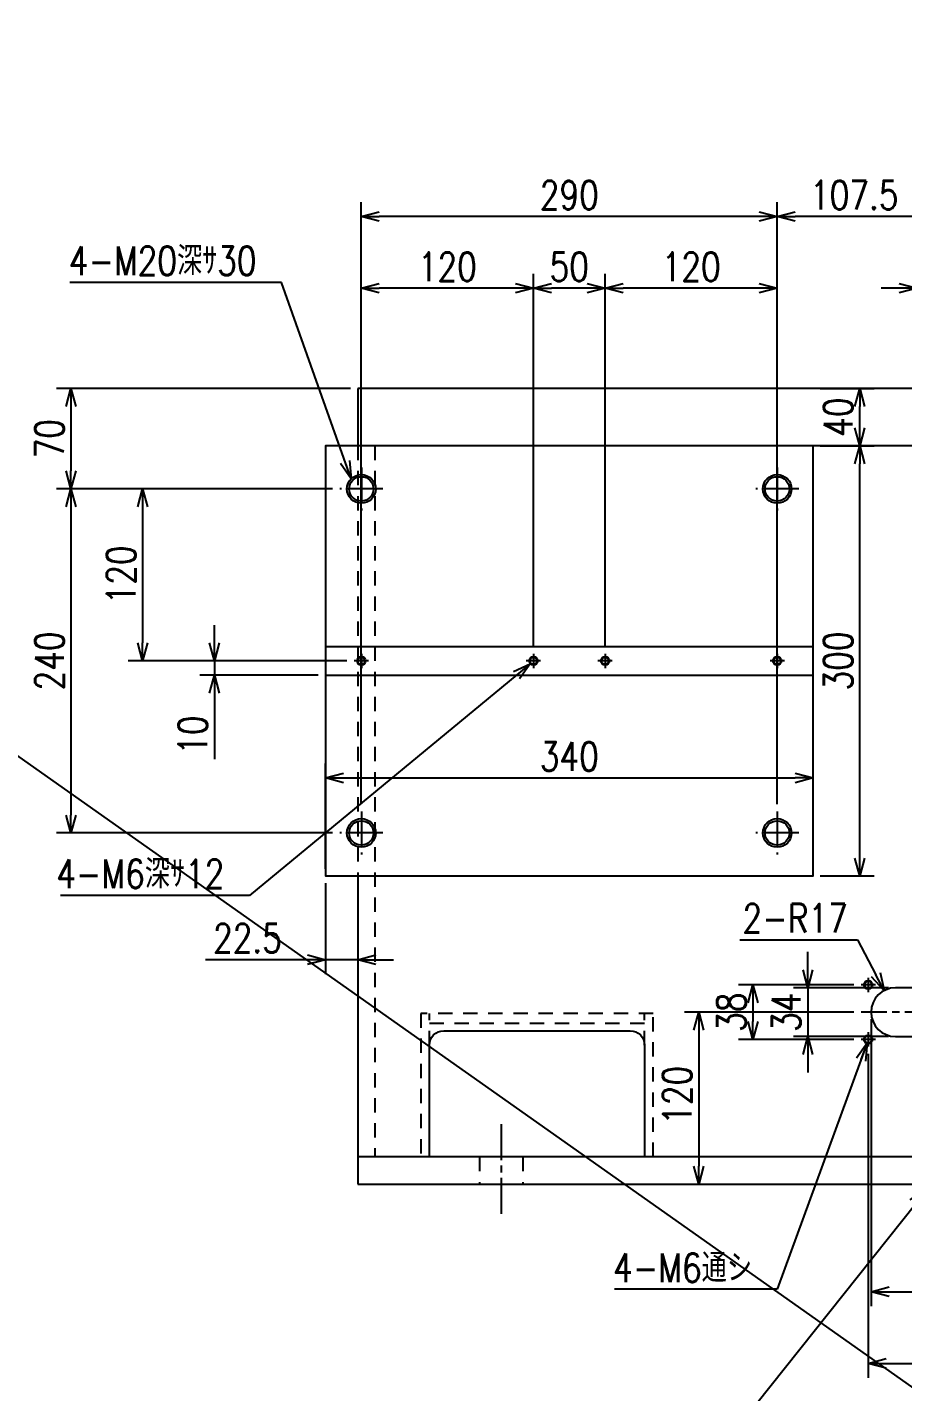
# Model space of a CAD drawing. Extents: x 0 to 4205, y 0 to 5940.
# Drawn here: x 2871 to 3482, y 3473 to 4425 of the extents above; entities that cross this region are included whole.
import ezdxf

# ---------------------------------------------------------------- set-up
doc = ezdxf.new("R2010")
doc.units = 0
doc.header["$LTSCALE"] = 5
doc.linetypes.add('GEN3A', pattern=[3.5, 2, -1.5])
doc.linetypes.add('GEN7A', pattern=[7.5, 5, -0.75, 1, -0.75])
doc.layers.get('0').update_dxf_attribs({"linetype": 'CONTINUOUS'})
doc.layers.get('DEFPOINTS').update_dxf_attribs({"linetype": 'CONTINUOUS'})
for name, color, linetype in [('2', 5, 'CONTINUOUS'), ('3A', 6, 'GEN3A'), ('4', 3, 'CONTINUOUS'), ('5', 3, 'CONTINUOUS'), ('7A', 4, 'GEN7A'), ('8', 1, 'CONTINUOUS')]:
    doc.layers.add(name, color=color, linetype=linetype)
doc.styles.get("Standard").update_dxf_attribs({"font": 'romans.shx', "width": 0.8, "bigfont": 'extfont.shx'})
doc.dimstyles.new('GEN-ISO', dxfattribs={"dimscale": 5, "dimtxt": 4, "dimasz": 2.5, "dimexe": 2, "dimexo": 1, "dimgap": 1, "dimtad": 3, "dimdec": 3, "dimrnd": 0.001, "dimdsep": 46, "dimtxsty": 'Standard', "dimblk": 'OPEN30', "dimcen": 0, "dimclrt": 52, "dimadec": 0, "dimazin": 0, "dimtp": 0.1, "dimtm": 0.1, "dimtfac": 0.6, "dimtdec": 3, "dimtmove": 2, "dimatfit": 3, "dimldrblk": 'OPEN30', "dimfxl": 1, "dimarcsym": 0})
doc.dimstyles.new('GEN-ISO$4', dxfattribs={"dimscale": 5, "dimtxt": 4, "dimasz": 2.5, "dimexe": 2, "dimexo": 1, "dimgap": 1, "dimtad": 1, "dimtoh": 1, "dimdec": 3, "dimrnd": 0.001, "dimdsep": 46, "dimtxsty": 'Standard', "dimblk": 'OPEN30', "dimcen": 0, "dimclrt": 52, "dimadec": 0, "dimazin": 0, "dimtp": 0.1, "dimtm": 0.1, "dimtfac": 0.6, "dimtdec": 3, "dimtofl": 0, "dimtmove": 0, "dimatfit": 2, "dimldrblk": 'OPEN30', "dimfxl": 1, "dimarcsym": 0})
doc.dimstyles.new('GEN-ISO$7', dxfattribs={"dimscale": 7.071, "dimtxt": 4, "dimasz": 2.5, "dimexe": 2, "dimexo": 1, "dimgap": 1, "dimtad": 3, "dimdec": 3, "dimrnd": 0.001, "dimdsep": 46, "dimtxsty": 'Standard', "dimblk": 'OPEN30', "dimcen": 0, "dimclrt": 52, "dimadec": 0, "dimazin": 0, "dimtp": 0.1, "dimtm": 0.1, "dimtfac": 0.6, "dimtdec": 3, "dimtmove": 0, "dimatfit": 3, "dimldrblk": 'OPEN30', "dimfxl": 1, "dimarcsym": 0})

# ---------------------------------------------------------------- blocks, each defined once
blk = doc.blocks.new('_Open30')
at = {"color": 0, "linetype": 'ByBlock', "lineweight": -2}
for p, q in [((-1, 0.268), (0, 0)), ((0, 0), (-1, -0.268)), ((0, 0), (-1, 0))]:
    blk.add_line(p, q, dxfattribs=at)
blk = doc.blocks.new('*D267')
at = {"layer": '5', "color": 0, "lineweight": -2, "transparency": 16777216}
for p, q in [((3079.07, 3828.15), (3079.07, 3764.74)), ((3101.57, 3828.15), (3101.57, 3764.74)), ((3066.57, 3774.74), (2995.31, 3774.74)), ((3101.57, 3774.74), (3079.07, 3774.74)), ((3114.07, 3774.74), (3126.57, 3774.74))]:
    blk.add_line(p, q, dxfattribs=at)
at = {"layer": 'DEFPOINTS', "color": 0, "transparency": 16777216}
for p in [(3079.07, 3833.15), (3101.57, 3833.15), (3079.07, 3774.74)]:
    blk.add_point(p, dxfattribs=at)
at = {"layer": '5', "color": 0, "lineweight": -2, "transparency": 16777216, "xscale": 12.5, "yscale": 12.5, "zscale": 12.5}
blk.add_blockref('_Open30', (3079.07, 3774.74), dxfattribs=at)
at = {"layer": '5', "color": 0, "lineweight": -2, "transparency": 16777216, "xscale": 12.5, "yscale": 12.5, "zscale": 12.5, "rotation": 180}
blk.add_blockref('_Open30', (3101.57, 3774.74), dxfattribs=at)
at = {"layer": '5', "color": 52, "transparency": 16777216, "insert": (3024.69, 3789.74), "char_height": 20, "attachment_point": 5}
blk.add_mtext('22.5', dxfattribs=at)
blk = doc.blocks.new('*D268')
at = {"layer": '5', "color": 0, "lineweight": -2, "transparency": 16777216}
for p, q in [((3079.07, 3838.15), (3079.07, 3911.53)), ((3419.07, 3838.15), (3419.07, 3911.53)), ((3091.57, 3901.53), (3406.57, 3901.53))]:
    blk.add_line(p, q, dxfattribs=at)
at = {"layer": 'DEFPOINTS', "color": 0, "transparency": 16777216}
for p in [(3419.07, 3901.53), (3079.07, 3833.15), (3419.07, 3833.15)]:
    blk.add_point(p, dxfattribs=at)
at = {"layer": '5', "color": 0, "lineweight": -2, "transparency": 16777216, "xscale": 12.5, "yscale": 12.5, "zscale": 12.5, "rotation": 180}
blk.add_blockref('_Open30', (3079.07, 3901.53), dxfattribs=at)
at = {"layer": '5', "color": 0, "lineweight": -2, "transparency": 16777216, "xscale": 12.5, "yscale": 12.5, "zscale": 12.5}
blk.add_blockref('_Open30', (3419.07, 3901.53), dxfattribs=at)
at = {"layer": '5', "color": 52, "transparency": 16777216, "insert": (3249.08, 3916.53), "char_height": 20, "attachment_point": 5}
blk.add_mtext('340', dxfattribs=at)
blk = doc.blocks.new('*D275')
at = {"layer": '5', "color": 0, "lineweight": -2, "transparency": 16777216}
for p, q in [((3415.42, 3767.65), (3415.42, 3780.15)), ((3471.57, 3755.15), (3405.42, 3755.15)), ((3415.42, 3755.15), (3415.42, 3721.15)), ((3471.57, 3721.15), (3405.42, 3721.15)), ((3415.42, 3708.65), (3415.42, 3696.15))]:
    blk.add_line(p, q, dxfattribs=at)
at = {"layer": 'DEFPOINTS', "color": 0, "transparency": 16777216}
for p in [(3476.57, 3755.15), (3415.42, 3721.15), (3476.57, 3721.15)]:
    blk.add_point(p, dxfattribs=at)
at = {"layer": '5', "color": 0, "lineweight": -2, "transparency": 16777216, "xscale": 12.5, "yscale": 12.5, "zscale": 12.5}
for p, rotation in [((3415.42, 3755.15), 270), ((3415.42, 3721.15), 90)]:
    blk.add_blockref('_Open30', p, dxfattribs=dict(at, rotation=rotation))
at = {"layer": '5', "color": 52, "transparency": 16777216, "insert": (3400.42, 3738.15), "char_height": 20, "attachment_point": 5, "rotation": 90}
blk.add_mtext('34', dxfattribs=at)
blk = doc.blocks.new('*D276')
at = {"layer": '5', "color": 0, "lineweight": -2, "transparency": 16777216}
for p, q in [((3447.57, 3757.15), (3367.15, 3757.15)), ((3377.15, 3744.65), (3377.15, 3731.65)), ((3447.57, 3719.15), (3367.15, 3719.15))]:
    blk.add_line(p, q, dxfattribs=at)
at = {"layer": 'DEFPOINTS', "color": 0, "transparency": 16777216}
for p in [(3452.57, 3757.15), (3377.15, 3719.15), (3452.57, 3719.15)]:
    blk.add_point(p, dxfattribs=at)
at = {"layer": '5', "color": 0, "lineweight": -2, "transparency": 16777216, "xscale": 12.5, "yscale": 12.5, "zscale": 12.5}
for p, rotation in [((3377.15, 3757.15), 90), ((3377.15, 3719.15), 270)]:
    blk.add_blockref('_Open30', p, dxfattribs=dict(at, rotation=rotation))
at = {"layer": '5', "color": 52, "transparency": 16777216, "insert": (3362.15, 3738.15), "char_height": 20, "attachment_point": 5, "rotation": 90}
blk.add_mtext('38', dxfattribs=at)
blk = doc.blocks.new('*D278')
at = {"layer": '5', "color": 0, "lineweight": -2, "transparency": 16777216}
for p, q in [((3368.08, 3788.64), (3450.03, 3788.64)), ((3450.03, 3788.64), (3462.85, 3764.26))]:
    blk.add_line(p, q, dxfattribs=at)
at = {"layer": 'DEFPOINTS', "color": 0, "transparency": 16777216}
for p in [(3468.66, 3753.2), (3476.57, 3738.15)]:
    blk.add_point(p, dxfattribs=at)
at = {"layer": '5', "color": 0, "lineweight": -2, "transparency": 16777216, "xscale": 12.5, "yscale": 12.5, "zscale": 12.5, "rotation": 297.7297258484018}
blk.add_blockref('_Open30', (3468.66, 3753.2), dxfattribs=at)
at = {"layer": '5', "color": 52, "transparency": 16777216, "insert": (3406.56, 3803.64), "char_height": 20, "attachment_point": 5}
blk.add_mtext('2-R17', dxfattribs=at)
blk = doc.blocks.new('*D285')
at = {"layer": '5', "color": 0, "lineweight": -2, "transparency": 16777216}
for p, q in [((3424.07, 4133.15), (3461.57, 4133.15)), ((3451.57, 3845.65), (3451.57, 4120.65)), ((3424.07, 3833.15), (3461.57, 3833.15))]:
    blk.add_line(p, q, dxfattribs=at)
at = {"layer": 'DEFPOINTS', "color": 0, "transparency": 16777216}
for p in [(3419.07, 4133.15), (3451.57, 4133.15), (3419.07, 3833.15)]:
    blk.add_point(p, dxfattribs=at)
at = {"layer": '5', "color": 0, "lineweight": -2, "transparency": 16777216, "xscale": 12.5, "yscale": 12.5, "zscale": 12.5}
for p, rotation in [((3451.57, 4133.15), 90), ((3451.57, 3833.15), 270)]:
    blk.add_blockref('_Open30', p, dxfattribs=dict(at, rotation=rotation))
at = {"layer": '5', "color": 52, "transparency": 16777216, "insert": (3436.57, 3983.15), "char_height": 20, "attachment_point": 5, "rotation": 90}
blk.add_mtext('300', dxfattribs=at)
blk = doc.blocks.new('*D286')
at = {"layer": '5', "color": 0, "lineweight": -2, "transparency": 16777216}
for p, q in [((3424.07, 4173.15), (3461.57, 4173.15)), ((3451.57, 4145.65), (3451.57, 4160.65))]:
    blk.add_line(p, q, dxfattribs=at)
at = {"layer": 'DEFPOINTS', "color": 0, "transparency": 16777216}
for p in [(3419.07, 4173.15), (3451.57, 4173.15), (3419.07, 4133.15)]:
    blk.add_point(p, dxfattribs=at)
at = {"layer": '5', "color": 0, "lineweight": -2, "transparency": 16777216, "xscale": 12.5, "yscale": 12.5, "zscale": 12.5}
for p, rotation in [((3451.57, 4173.15), 90), ((3451.57, 4133.15), 270)]:
    blk.add_blockref('_Open30', p, dxfattribs=dict(at, rotation=rotation))
at = {"layer": '5', "color": 52, "transparency": 16777216, "insert": (3436.57, 4153.15), "char_height": 20, "attachment_point": 5, "rotation": 90}
blk.add_mtext('40', dxfattribs=at)
blk = doc.blocks.new('*D287')
at = {"layer": '5', "color": 0, "lineweight": -2, "transparency": 16777216}
for p, q in [((3084.07, 4103.15), (2941.57, 4103.15)), ((2951.57, 4090.65), (2951.57, 3995.65)), ((3094.07, 3983.15), (2941.57, 3983.15))]:
    blk.add_line(p, q, dxfattribs=at)
at = {"layer": 'DEFPOINTS', "color": 0, "transparency": 16777216}
for p in [(3089.07, 4103.15), (2951.57, 3983.15), (3099.07, 3983.15)]:
    blk.add_point(p, dxfattribs=at)
at = {"layer": '5', "color": 0, "lineweight": -2, "transparency": 16777216, "xscale": 12.5, "yscale": 12.5, "zscale": 12.5}
for p, rotation in [((2951.57, 4103.15), 90), ((2951.57, 3983.15), 270)]:
    blk.add_blockref('_Open30', p, dxfattribs=dict(at, rotation=rotation))
at = {"layer": '5', "color": 52, "transparency": 16777216, "insert": (2936.57, 4043.15), "char_height": 20, "attachment_point": 5, "rotation": 90}
blk.add_mtext('120', dxfattribs=at)
blk = doc.blocks.new('*D288')
at = {"layer": '5', "color": 0, "lineweight": -2, "transparency": 16777216}
for p, q in [((3096.57, 4173.15), (2891.57, 4173.15)), ((2901.57, 4160.65), (2901.57, 4115.65)), ((3084.07, 4103.15), (2891.57, 4103.15))]:
    blk.add_line(p, q, dxfattribs=at)
at = {"layer": 'DEFPOINTS', "color": 0, "transparency": 16777216}
for p in [(3101.57, 4173.15), (2901.57, 4103.15), (3089.07, 4103.15)]:
    blk.add_point(p, dxfattribs=at)
at = {"layer": '5', "color": 0, "lineweight": -2, "transparency": 16777216, "xscale": 12.5, "yscale": 12.5, "zscale": 12.5}
for p, rotation in [((2901.57, 4173.15), 90), ((2901.57, 4103.15), 270)]:
    blk.add_blockref('_Open30', p, dxfattribs=dict(at, rotation=rotation))
at = {"layer": '5', "color": 52, "transparency": 16777216, "insert": (2886.57, 4138.15), "char_height": 20, "attachment_point": 5, "rotation": 90}
blk.add_mtext('70', dxfattribs=at)
blk = doc.blocks.new('*D289')
at = {"layer": '5', "color": 0, "lineweight": -2, "transparency": 16777216}
for p, q in [((2901.57, 4090.65), (2901.57, 3875.65)), ((3084.07, 3863.15), (2891.57, 3863.15))]:
    blk.add_line(p, q, dxfattribs=at)
at = {"layer": 'DEFPOINTS', "color": 0, "transparency": 16777216}
for p in [(3089.07, 4103.15), (2901.57, 3863.15), (3089.07, 3863.15)]:
    blk.add_point(p, dxfattribs=at)
at = {"layer": '5', "color": 0, "lineweight": -2, "transparency": 16777216, "xscale": 12.5, "yscale": 12.5, "zscale": 12.5}
for p, rotation in [((2901.57, 4103.15), 90), ((2901.57, 3863.15), 270)]:
    blk.add_blockref('_Open30', p, dxfattribs=dict(at, rotation=rotation))
at = {"layer": '5', "color": 52, "transparency": 16777216, "insert": (2886.57, 3983.15), "char_height": 20, "attachment_point": 5, "rotation": 90}
blk.add_mtext('240', dxfattribs=at)
blk = doc.blocks.new('*D290')
at = {"layer": '5', "color": 0, "lineweight": -2, "transparency": 16777216}
for p, q in [((3001.57, 3995.65), (3001.57, 4008.15)), ((3094.07, 3983.15), (2991.57, 3983.15)), ((3001.57, 3983.15), (3001.57, 3973.15)), ((3074.07, 3973.15), (2991.57, 3973.15)), ((3001.57, 3960.65), (3001.57, 3914.53))]:
    blk.add_line(p, q, dxfattribs=at)
at = {"layer": 'DEFPOINTS', "color": 0, "transparency": 16777216}
for p in [(3099.07, 3983.15), (3001.57, 3973.15), (3079.07, 3973.15)]:
    blk.add_point(p, dxfattribs=at)
at = {"layer": '5', "color": 0, "lineweight": -2, "transparency": 16777216, "xscale": 12.5, "yscale": 12.5, "zscale": 12.5}
for p, rotation in [((3001.57, 3983.15), 270), ((3001.57, 3973.15), 90)]:
    blk.add_blockref('_Open30', p, dxfattribs=dict(at, rotation=rotation))
at = {"layer": '5', "color": 52, "transparency": 16777216, "insert": (2986.57, 3931.34), "char_height": 20, "attachment_point": 5, "rotation": 90}
blk.add_mtext('10', dxfattribs=at)
blk = doc.blocks.new('*D291')
at = {"layer": '5', "color": 0, "lineweight": -2, "transparency": 16777216}
for p, q in [((3491.57, 4078.15), (3491.57, 4253.15)), ((3501.57, 4198.15), (3501.57, 4253.15)), ((3479.07, 4243.15), (3466.57, 4243.15)), ((3491.57, 4243.15), (3501.57, 4243.15)), ((3514.07, 4243.15), (3560.19, 4243.15))]:
    blk.add_line(p, q, dxfattribs=at)
at = {"layer": 'DEFPOINTS', "color": 0, "transparency": 16777216}
for p in [(3501.57, 4243.15), (3501.57, 4193.15), (3491.57, 4073.15)]:
    blk.add_point(p, dxfattribs=at)
at = {"layer": '5', "color": 0, "lineweight": -2, "transparency": 16777216, "xscale": 12.5, "yscale": 12.5, "zscale": 12.5}
blk.add_blockref('_Open30', (3491.57, 4243.15), dxfattribs=at)
at = {"layer": '5', "color": 0, "lineweight": -2, "transparency": 16777216, "xscale": 12.5, "yscale": 12.5, "zscale": 12.5, "rotation": 180}
blk.add_blockref('_Open30', (3501.57, 4243.15), dxfattribs=at)
at = {"layer": '5', "color": 52, "transparency": 16777216, "insert": (3543.38, 4258.15), "char_height": 20, "attachment_point": 5}
blk.add_mtext('10', dxfattribs=at)
blk = doc.blocks.new('*D292')
at = {"layer": '5', "color": 0, "lineweight": -2, "transparency": 16777216}
for p, q in [((3274.07, 3993.15), (3274.07, 4253.15)), ((3394.07, 4123.15), (3394.07, 4253.15)), ((3381.57, 4243.15), (3286.57, 4243.15))]:
    blk.add_line(p, q, dxfattribs=at)
at = {"layer": 'DEFPOINTS', "color": 0, "transparency": 16777216}
for p in [(3274.07, 4243.15), (3394.07, 4118.15), (3274.07, 3988.15)]:
    blk.add_point(p, dxfattribs=at)
at = {"layer": '5', "color": 0, "lineweight": -2, "transparency": 16777216, "xscale": 12.5, "yscale": 12.5, "zscale": 12.5, "rotation": 180}
blk.add_blockref('_Open30', (3274.07, 4243.15), dxfattribs=at)
at = {"layer": '5', "color": 0, "lineweight": -2, "transparency": 16777216, "xscale": 12.5, "yscale": 12.5, "zscale": 12.5}
blk.add_blockref('_Open30', (3394.07, 4243.15), dxfattribs=at)
at = {"layer": '5', "color": 52, "transparency": 16777216, "insert": (3334.07, 4258.15), "char_height": 20, "attachment_point": 5}
blk.add_mtext('120', dxfattribs=at)
blk = doc.blocks.new('*D293')
at = {"layer": '5', "color": 0, "lineweight": -2, "transparency": 16777216}
for p, q in [((3394.07, 3883.15), (3394.07, 4303.15)), ((3501.57, 4198.15), (3501.57, 4303.15)), ((3489.07, 4293.15), (3406.57, 4293.15))]:
    blk.add_line(p, q, dxfattribs=at)
at = {"layer": 'DEFPOINTS', "color": 0, "transparency": 16777216}
for p in [(3394.07, 4293.15), (3501.57, 4193.15), (3394.07, 3878.15)]:
    blk.add_point(p, dxfattribs=at)
at = {"layer": '5', "color": 0, "lineweight": -2, "transparency": 16777216, "xscale": 12.5, "yscale": 12.5, "zscale": 12.5, "rotation": 180}
blk.add_blockref('_Open30', (3394.07, 4293.15), dxfattribs=at)
at = {"layer": '5', "color": 0, "lineweight": -2, "transparency": 16777216, "xscale": 12.5, "yscale": 12.5, "zscale": 12.5}
blk.add_blockref('_Open30', (3501.57, 4293.15), dxfattribs=at)
at = {"layer": '5', "color": 52, "transparency": 16777216, "insert": (3447.82, 4308.15), "char_height": 20, "attachment_point": 5}
blk.add_mtext('107.5', dxfattribs=at)
blk = doc.blocks.new('*D294')
at = {"layer": '5', "color": 0, "lineweight": -2, "transparency": 16777216}
for p, q in [((3104.07, 3883.15), (3104.07, 4303.15)), ((3381.57, 4293.15), (3116.57, 4293.15))]:
    blk.add_line(p, q, dxfattribs=at)
at = {"layer": 'DEFPOINTS', "color": 0, "transparency": 16777216}
for p in [(3104.07, 4293.15), (3104.07, 3878.15), (3394.07, 3878.15)]:
    blk.add_point(p, dxfattribs=at)
at = {"layer": '5', "color": 0, "lineweight": -2, "transparency": 16777216, "xscale": 12.5, "yscale": 12.5, "zscale": 12.5, "rotation": 180}
blk.add_blockref('_Open30', (3104.07, 4293.15), dxfattribs=at)
at = {"layer": '5', "color": 0, "lineweight": -2, "transparency": 16777216, "xscale": 12.5, "yscale": 12.5, "zscale": 12.5}
blk.add_blockref('_Open30', (3394.07, 4293.15), dxfattribs=at)
at = {"layer": '5', "color": 52, "transparency": 16777216, "insert": (3249.07, 4308.15), "char_height": 20, "attachment_point": 5}
blk.add_mtext('290', dxfattribs=at)
blk = doc.blocks.new('*D295')
at = {"layer": '5', "color": 0, "lineweight": -2, "transparency": 16777216}
for p, q in [((3224.07, 3993.15), (3224.07, 4253.15)), ((3274.07, 3993.15), (3274.07, 4253.15)), ((3261.57, 4243.15), (3236.57, 4243.15))]:
    blk.add_line(p, q, dxfattribs=at)
at = {"layer": 'DEFPOINTS', "color": 0, "transparency": 16777216}
for p in [(3224.07, 4243.15), (3224.07, 3988.15), (3274.07, 3988.15)]:
    blk.add_point(p, dxfattribs=at)
at = {"layer": '5', "color": 0, "lineweight": -2, "transparency": 16777216, "xscale": 12.5, "yscale": 12.5, "zscale": 12.5, "rotation": 180}
blk.add_blockref('_Open30', (3224.07, 4243.15), dxfattribs=at)
at = {"layer": '5', "color": 0, "lineweight": -2, "transparency": 16777216, "xscale": 12.5, "yscale": 12.5, "zscale": 12.5}
blk.add_blockref('_Open30', (3274.07, 4243.15), dxfattribs=at)
at = {"layer": '5', "color": 52, "transparency": 16777216, "insert": (3249.07, 4258.15), "char_height": 20, "attachment_point": 5}
blk.add_mtext('50', dxfattribs=at)
blk = doc.blocks.new('*D296')
at = {"layer": '5', "color": 0, "lineweight": -2, "transparency": 16777216}
for p, q in [((3104.07, 3993.15), (3104.07, 4253.15)), ((3224.07, 3993.15), (3224.07, 4253.15)), ((3211.57, 4243.15), (3116.57, 4243.15))]:
    blk.add_line(p, q, dxfattribs=at)
at = {"layer": 'DEFPOINTS', "color": 0, "transparency": 16777216}
for p in [(3104.07, 4243.15), (3104.07, 3988.15), (3224.07, 3988.15)]:
    blk.add_point(p, dxfattribs=at)
at = {"layer": '5', "color": 0, "lineweight": -2, "transparency": 16777216, "xscale": 12.5, "yscale": 12.5, "zscale": 12.5, "rotation": 180}
blk.add_blockref('_Open30', (3104.07, 4243.15), dxfattribs=at)
at = {"layer": '5', "color": 0, "lineweight": -2, "transparency": 16777216, "xscale": 12.5, "yscale": 12.5, "zscale": 12.5}
blk.add_blockref('_Open30', (3224.07, 4243.15), dxfattribs=at)
at = {"layer": '5', "color": 52, "transparency": 16777216, "insert": (3164.07, 4258.15), "char_height": 20, "attachment_point": 5}
blk.add_mtext('120', dxfattribs=at)
blk = doc.blocks.new('*D180')
at = {"layer": '5', "color": 0, "lineweight": -2, "transparency": 16777216}
for p, q in [((3447.57, 3738.15), (3329.35, 3738.15)), ((3339.35, 3725.65), (3339.35, 3630.65)), ((3344.35, 3618.15), (3349.35, 3618.15))]:
    blk.add_line(p, q, dxfattribs=at)
at = {"layer": 'DEFPOINTS', "color": 0, "transparency": 16777216}
for p in [(3452.57, 3738.15), (3339.35, 3618.15), (3339.35, 3618.15)]:
    blk.add_point(p, dxfattribs=at)
at = {"layer": '5', "color": 0, "lineweight": -2, "transparency": 16777216, "xscale": 12.5, "yscale": 12.5, "zscale": 12.5}
for p, rotation in [((3339.35, 3738.15), 90), ((3339.35, 3618.15), 270)]:
    blk.add_blockref('_Open30', p, dxfattribs=dict(at, rotation=rotation))
at = {"layer": '5', "color": 52, "transparency": 16777216, "insert": (3324.35, 3680.17), "char_height": 20, "attachment_point": 5, "rotation": 90}
blk.add_mtext('120', dxfattribs=at)
blk = doc.blocks.new('*D181')
at = {"layer": '5', "color": 0, "lineweight": -2, "transparency": 16777216}
for p, q in [((3459.57, 3733.15), (3459.57, 3533.15)), ((3543.57, 3733.15), (3543.57, 3533.15)), ((3472.07, 3543.15), (3531.07, 3543.15))]:
    blk.add_line(p, q, dxfattribs=at)
at = {"layer": 'DEFPOINTS', "color": 0, "transparency": 16777216}
for p in [(3459.57, 3738.15), (3543.57, 3738.15), (3543.57, 3543.15)]:
    blk.add_point(p, dxfattribs=at)
at = {"layer": '5', "color": 0, "lineweight": -2, "transparency": 16777216, "xscale": 12.5, "yscale": 12.5, "zscale": 12.5, "rotation": 180}
blk.add_blockref('_Open30', (3459.57, 3543.15), dxfattribs=at)
at = {"layer": '5', "color": 0, "lineweight": -2, "transparency": 16777216, "xscale": 12.5, "yscale": 12.5, "zscale": 12.5}
blk.add_blockref('_Open30', (3543.57, 3543.15), dxfattribs=at)
at = {"layer": '5', "color": 52, "transparency": 16777216, "insert": (3501.57, 3558.15), "char_height": 20, "attachment_point": 5}
blk.add_mtext('84', dxfattribs=at)
blk = doc.blocks.new('*D182')
at = {"layer": '5', "color": 0, "lineweight": -2, "transparency": 16777216}
for p, q in [((3457.57, 3709.15), (3457.57, 3483.15)), ((3545.57, 3709.15), (3545.57, 3483.15)), ((3470.07, 3493.15), (3533.07, 3493.15))]:
    blk.add_line(p, q, dxfattribs=at)
at = {"layer": 'DEFPOINTS', "color": 0, "transparency": 16777216}
for p in [(3457.57, 3714.15), (3545.57, 3714.15), (3545.57, 3493.15)]:
    blk.add_point(p, dxfattribs=at)
at = {"layer": '5', "color": 0, "lineweight": -2, "transparency": 16777216, "xscale": 12.5, "yscale": 12.5, "zscale": 12.5, "rotation": 180}
blk.add_blockref('_Open30', (3457.57, 3493.15), dxfattribs=at)
at = {"layer": '5', "color": 0, "lineweight": -2, "transparency": 16777216, "xscale": 12.5, "yscale": 12.5, "zscale": 12.5}
blk.add_blockref('_Open30', (3545.57, 3493.15), dxfattribs=at)
at = {"layer": '5', "color": 52, "transparency": 16777216, "insert": (3501.57, 3508.15), "char_height": 20, "attachment_point": 5}
blk.add_mtext('88', dxfattribs=at)

msp = doc.modelspace()

# ---------------------------------------------------------------- linework, layer by layer
at = {"layer": '2'}
for p, q in [((3901.5746, 4173.1495), (3101.5746, 4173.1495)), ((3101.5746, 4173.1495), (3101.5746, 4133.1495)), ((3901.5746, 4133.1495), (3101.5746, 4133.1495)), ((3079.0746, 3993.1495), (3419.0746, 3993.1495)), ((3079.0746, 3973.1495), (3419.0746, 3973.1495)), ((3101.5746, 3833.1495), (3101.5746, 3618.1495)), ((3901.5746, 3637.1495), (3101.5746, 3637.1495)), ((3101.5746, 3618.1495), (3901.5746, 3618.1495))]:
    msp.add_line(p, q, dxfattribs=at)
msp.add_lwpolyline([(3101.5746, 4133.1495), (3079.0746, 4133.1495), (3079.0746, 3833.1495), (3419.0746, 3833.1495), (3419.0746, 4133.1495)], dxfattribs=at)
for points in [[(3476.5748, 3721.1495), (3526.5748, 3721.1495, 1), (3526.5748, 3755.1495), (3476.5748, 3755.1495, 1), (3476.5748, 3721.1495, 76.01314762)], [(3151.5746, 3637.1495), (3151.5746, 3715.1495, -0.41421356), (3161.5746, 3725.1495), (3291.5746, 3725.1495, -0.41421356), (3301.5746, 3715.1495), (3301.5746, 3637.1495)]]:
    msp.add_lwpolyline(points, format="xyb", dxfattribs=at)
for centre, radius in [((3104.0746, 4103.1495), 8.5), ((3394.0746, 4103.1495), 8.5), ((3104.0746, 3983.1495), 2.5), ((3224.0746, 3983.1495), 2.5), ((3274.0746, 3983.1495), 2.5), ((3394.0746, 3983.1495), 2.5), ((3104.0746, 3863.1495), 8.5), ((3394.0746, 3863.1495), 8.5), ((3457.5748, 3757.1495), 2.5), ((3457.5748, 3719.1495), 2.5)]:
    msp.add_circle(centre, radius, dxfattribs=at)
at = {"layer": '3A'}
for p, q in [((3101.5746, 4133.1495), (3101.5746, 3833.1495)), ((3113.5746, 4133.1495), (3113.5746, 3637.1495)), ((3151.5746, 3715.1495), (3151.5746, 3737.1495)), ((3301.5746, 3715.1495), (3301.5746, 3737.1495)), ((3301.5746, 3730.1495), (3151.5746, 3730.1495)), ((3186.5746, 3637.1495), (3186.5746, 3618.1495)), ((3216.5746, 3637.1495), (3216.5746, 3618.1495))]:
    msp.add_line(p, q, dxfattribs=at)
msp.add_lwpolyline([(3307.5746, 3637.1495), (3307.5746, 3737.1495), (3145.5746, 3737.1495), (3145.5746, 3637.1495)], dxfattribs=at)
at = {"layer": '4'}
for centre, radius in [((3104.0746, 4103.1495), 10), ((3394.0746, 4103.1495), 10), ((3104.0746, 3983.1495), 3), ((3224.0746, 3983.1495), 3), ((3274.0746, 3983.1495), 3), ((3394.0746, 3983.1495), 3), ((3104.0746, 3863.1495), 10), ((3394.0746, 3863.1495), 10), ((3457.5748, 3757.1495), 3), ((3457.5748, 3719.1495), 3)]:
    msp.add_circle(centre, radius, dxfattribs=at)
at = {"layer": '7A'}
for p, q in [((3104.0746, 4118.1495), (3104.0746, 4088.1495)), ((3394.0746, 4118.1495), (3394.0746, 4088.1495)), ((3119.0746, 4103.1495), (3089.0746, 4103.1495)), ((3409.0746, 4103.1495), (3379.0746, 4103.1495)), ((3104.0746, 3988.1495), (3104.0746, 3978.1495)), ((3224.0746, 3988.1495), (3224.0746, 3978.1495)), ((3274.0746, 3988.1495), (3274.0746, 3978.1495)), ((3394.0746, 3988.1495), (3394.0746, 3978.1495)), ((3109.0746, 3983.1495), (3099.0746, 3983.1495)), ((3229.0746, 3983.1495), (3219.0746, 3983.1495)), ((3279.0746, 3983.1495), (3269.0746, 3983.1495)), ((3399.0746, 3983.1495), (3389.0746, 3983.1495)), ((3104.0746, 3878.1495), (3104.0746, 3848.1495)), ((3394.0746, 3878.1495), (3394.0746, 3848.1495)), ((3119.0746, 3863.1495), (3089.0746, 3863.1495)), ((3409.0746, 3863.1495), (3379.0746, 3863.1495)), ((3457.5748, 3762.1495), (3457.5748, 3752.1495)), ((3462.5748, 3757.1495), (3452.5748, 3757.1495)), ((3695.5746, 3738.1495), (3452.5748, 3738.1495)), ((3457.5748, 3724.1495), (3457.5748, 3714.1495)), ((3462.5748, 3719.1495), (3452.5748, 3719.1495)), ((3201.5746, 3659.9757), (3201.5746, 3595.3871))]:
    msp.add_line(p, q, dxfattribs=at)
at = {"layer": '8'}
msp.add_line((0, 5940), (4205, 2970), dxfattribs=at)

# ---------------------------------------------------------------- texts
at = {"layer": '5', "color": 52, "char_height": 20, "attachment_point": 6}
for s, insert in [('4-M20深ｻ30', (3030.9872, 4262.2264)), ('4-M6深ｻ12', (3008.5352, 3834.566)), ('4-M6通シ', (3376.5596, 3559.8096))]:
    msp.add_mtext(s, dxfattribs=dict(at, insert=insert))

# ---------------------------------------------------------------- dimensions: what is measured, and where the dimension line sits
at = {"layer": '5'}
for base, p1, p2, override, picture, middle in [((3104.0746, 4293.1495), (3394.0746, 3878.1495), (3104.0746, 3878.1495), {"dimse1": 1, "dimtp": 0.05, "dimtm": 0.05, "dimtmove": 1}, '*D294', (3249.0746, 4308.1495)), ((3394.0746, 4293.1495), (3501.5746, 4193.1495), (3394.0746, 3878.1495), {"dimtp": 0.05, "dimtm": 0.05, "dimtmove": 0}, '*D293', (3447.8246, 4308.1495)), ((3104.0746, 4243.1495), (3224.0746, 3988.1495), (3104.0746, 3988.1495), {"dimtp": 0.05, "dimtm": 0.05, "dimtmove": 0}, '*D296', (3164.0746, 4258.1495)), ((3224.0746, 4243.1495), (3274.0746, 3988.1495), (3224.0746, 3988.1495), {"dimtp": 0.05, "dimtm": 0.05, "dimtmove": 0}, '*D295', (3249.0746, 4258.1495)), ((3274.0746, 4243.1495), (3394.0746, 4118.1495), (3274.0746, 3988.1495), {"dimtp": 0.05, "dimtm": 0.05, "dimtmove": 0}, '*D292', (3334.0746, 4258.1495)), ((3501.5746, 4243.1495), (3491.5746, 4073.1495), (3501.5746, 4193.1495), {"dimtp": 0.05, "dimtm": 0.05, "dimtmove": 0}, '*D291', (3543.3841, 4258.1495)), ((3079.0746, 3774.7394), (3101.5746, 3833.1495), (3079.0746, 3833.1495), {"dimtmove": 0}, '*D267', (3024.6937, 3789.7394)), ((3543.5748, 3543.1495), (3459.5748, 3738.1495), (3543.5748, 3738.1495), {"dimtp": 0.027, "dimtm": 0, "dimtmove": 0}, '*D181', (3501.5748, 3558.1495)), ((3545.5748, 3493.1495), (3457.5748, 3714.1495), (3545.5748, 3714.1495), {"dimtp": 0.027, "dimtm": 0, "dimtmove": 0}, '*D182', (3501.5748, 3508.1495))]:
    dim = msp.add_linear_dim(base=base, p1=p1, p2=p2, dimstyle='GEN-ISO', override=override, dxfattribs=at)
    dim.commit()
    dim.dimension.update_dxf_attribs({"geometry": picture, "text_midpoint": middle})
for base, p1, p2, override, picture, middle in [((2901.5746, 4103.1495), (3101.5746, 4173.1495), (3089.0746, 4103.1495), {"dimtp": 0.05, "dimtm": 0.05, "dimtmove": 0}, '*D288', (2886.5746, 4138.1495)), ((3451.5746, 4173.1495), (3419.0746, 4133.1495), (3419.0746, 4173.1495), {"dimse1": 1, "dimtp": 0.05, "dimtm": 0.05, "dimtmove": 1}, '*D286', (3436.5746, 4153.1495)), ((3451.5746, 4133.1495), (3419.0746, 3833.1495), (3419.0746, 4133.1495), {"dimtp": 0.05, "dimtm": 0.05, "dimtmove": 0}, '*D285', (3436.5746, 3983.1495)), ((2901.5746, 3863.1495), (3089.0746, 4103.1495), (3089.0746, 3863.1495), {"dimse1": 1, "dimtp": 0.05, "dimtm": 0.05, "dimtmove": 1}, '*D289', (2886.5746, 3983.1495)), ((2951.5746, 3983.1495), (3089.0746, 4103.1495), (3099.0746, 3983.1495), {"dimtp": 0.05, "dimtm": 0.05, "dimtmove": 0}, '*D287', (2936.5746, 4043.1495)), ((3377.1473, 3719.1495), (3452.5748, 3757.1495), (3452.5748, 3719.1495), {"dimtmove": 0}, '*D276', (3362.1473, 3738.1495))]:
    dim = msp.add_linear_dim(base=base, p1=p1, p2=p2, angle=270, dimstyle='GEN-ISO', override=override, dxfattribs=at)
    dim.commit()
    dim.dimension.update_dxf_attribs({"geometry": picture, "text_midpoint": middle})
for base, p1, p2, override, picture, middle in [((3001.5746, 3973.1495), (3099.0746, 3983.1495), (3079.0746, 3973.1495), {"dimtp": 0.05, "dimtm": 0.05, "dimtmove": 0}, '*D290', (3001.5746, 3931.34)), ((3415.4157, 3721.1495), (3476.5748, 3755.1495), (3476.5748, 3721.1495), {"dimtmove": 0}, '*D275', (3415.4157, 3738.1495)), ((3339.3472, 3618.1495), (3452.5748, 3738.1495), (3339.3472, 3618.1495), {"dimtp": 0.027, "dimtm": 0, "dimtmove": 0}, '*D180', (3339.3472, 3680.1733))]:
    dim = msp.add_linear_dim(base=base, p1=p1, p2=p2, angle=270, dimstyle='GEN-ISO', override=override, dxfattribs=at)
    dim.commit()
    dim.dimension.update_dxf_attribs({"geometry": picture, "text_midpoint": middle, "dimtype": 160})
dim = msp.add_linear_dim(base=(3419.0746, 3901.525), p1=(3079.0746, 3833.1495), p2=(3419.0746, 3833.1495), dimstyle='GEN-ISO', override={"dimtmove": 0}, dxfattribs=at)
dim.commit()
dim.dimension.update_dxf_attribs({"geometry": '*D268', "text_midpoint": (3249.0755, 3901.525), "dimtype": 160})
dim = msp.add_radius_dim(center=(3476.5748, 3738.1495), mpoint=(3468.6647, 3753.1971), text='2-<>', dimstyle='GEN-ISO$4', override={"dimatfit": 3}, dxfattribs=at)
dim.commit()
dim.dimension.update_dxf_attribs({"geometry": '*D278', "text_midpoint": (3406.5579, 3788.6384), "dimtype": 164})

# ---------------------------------------------------------------- leaders
at = {"layer": '5', "annotation_type": 0, "has_hookline": 1, "hookline_direction": 1}
for points, override, text_width in [([(3096.913, 4110.1288), (3048.4872, 4247.2264), (3035.9872, 4247.2264)], {"dimpost": '(<>)', "dimtp": 0.027, "dimtm": 0}, 130.1333), ([(3221.8565, 3981.1296), (3026.0352, 3819.566), (3013.5352, 3819.566)], {"dimpost": '(<>)', "dimtp": 0.027, "dimtm": 0}, 114.1333), ([(3456.7368, 3716.7941), (3394.0596, 3544.8096), (3381.5596, 3544.8096)], {"dimtp": 0.027, "dimtm": 0}, 96)]:
    msp.add_leader(points, dimstyle='GEN-ISO', override=override, dxfattribs=dict(at, text_width=text_width))
at = {"layer": '5'}
msp.add_leader([(3501.5746, 3618.1495), (3346.7383, 3423.5804), (2934.9557, 3423.5804)], dimstyle='GEN-ISO$7', override={"dimgap": 1, "dimtad": 0, "dimtp": 0.027, "dimtm": 0}, dxfattribs=at)

doc.saveas('drawing.dxf')
